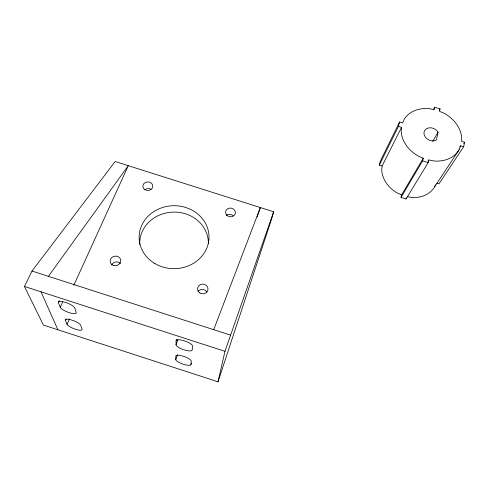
<?xml version="1.0" encoding="UTF-8"?>
<svg xmlns="http://www.w3.org/2000/svg" width="489" height="489" viewBox="0 0 489 489"><rect width="100%" height="100%" fill="white"/><g stroke="black" fill="none" stroke-linecap="round" stroke-linejoin="round"><path stroke-width="0.73" d="M175.753 359.623L175.82 356.09A8.124 2.145 19.1 0 1 183.644 356.347A8.124 2.145 19.1 0 1 191.23 361.084L190.924 364.549A7.995 2.078 19.1 0 1 183.222 364.219A7.995 2.078 19.1 0 1 175.753 359.623L177.538 354.702M176.107 340.766A8.668 2.439 19.3 0 1 184.469 340.87A8.668 2.439 19.3 0 1 192.55 346.084L192.201 350.02A8.527 2.359 19.2 0 1 183.992 349.824A8.527 2.359 19.2 0 1 176.034 344.782L176.107 340.766L176.615 339.39M401.023 197.385L401.61 194.909L397.074 192.911A28.784 23.631 26.5 0 1 381.72 170.08L382.117 165.997L379.311 165.117L398.462 126.388L401.53 127.348L401.163 131.675A31.449 24.97 25.7 0 0 418.248 156.064L423.223 158.228L422.63 160.863L401.023 197.385L406.084 198.98L428.175 162.599L428.755 159.958L433.987 160.991A31.449 24.97 25.7 0 0 459.092 149.762L460.583 145.777L463.67 146.737L464.55 142.22L461.482 141.266L461.64 136.92A31.449 24.97 25.7 0 0 444.305 113.356L439.501 111.303L440.039 108.87L434.727 107.219L433.278 109.854M438.071 132.195L436.365 140.001L435.84 140.325A7.861 6.241 25.6 0 1 425.289 137.061A7.861 6.241 25.6 0 1 427.19 128.356A7.861 6.241 25.6 0 1 437.747 131.614L438.071 132.195L432.655 141.4M434.727 107.219L434.183 109.646L429.153 108.644A31.449 24.97 25.7 0 0 404.299 119.053L402.63 122.91L399.574 121.957L380.393 160.936L379.311 165.117M218.008 381.781L224.971 351.316L273.638 211.768L115.147 161.511L32.005 271.047L24.45 286.462L43.442 325.087L218.008 381.781L271.945 217.953L273.638 211.768M406.084 198.98L406.371 197.739M398.462 126.388L399.574 121.957M257.153 216.939L260.35 207.556L213.705 329.678M190.924 364.549L191.419 363.138M176.034 344.782L177.849 339.831M407.343 196.633L411.445 197.434A28.784 23.631 26.5 0 0 434.69 186.712L435.412 184.836M67.06 324.36L65.428 320.289A8.221 2.09 21.3 0 1 72.097 320.185A8.221 2.09 21.3 0 1 80.703 325.246L82.097 329.238A8.087 2.029 21.2 0 1 75.502 329.256A8.087 2.029 21.2 0 1 67.06 324.36L69.505 318.895M65.428 320.289L66.052 318.907M73.87 285.179L128.277 165.673L48.411 276.34M60.226 307.281L58.38 302.66A8.79 2.372 21.7 0 1 65.422 302.355A8.79 2.372 21.7 0 1 74.664 307.929L76.247 312.471A8.643 2.292 21.6 0 1 69.285 312.667A8.643 2.292 21.6 0 1 60.226 307.281L62.745 301.792M58.38 302.66L59.297 300.668M382.117 165.997L401.53 127.348M439.299 110.184L440.039 108.87M401.61 194.909L423.223 158.228M427.967 161.266L428.755 159.958M459.758 147.036L460.583 145.777M434.69 186.712L459.092 149.762M463.713 143.491L464.55 142.22M463.67 146.737L438.951 183.84L436.842 183.173M422.63 160.863L428.175 162.599M32.005 271.047L230.362 335.051M24.45 286.462L224.971 351.316M41.033 291.823L57.898 329.782M139.72 244.531A34.346 31.051 -1.3 0 1 173.583 212.092A34.346 31.051 -1.3 0 1 208.381 243.43M226.26 215.349A4.847 4.328 8.7 0 1 233.076 215.857M197.984 291.481A5.135 4.823 1.4 0 1 206.835 292.049M111.596 265.032A5.245 4.725 -12.3 0 1 120.532 263.498M145.117 189.561A4.89 4.248 -2.1 0 1 151.046 189.341M226.859 215.294A4.927 4.383 8.9 0 0 235.172 213.925A4.927 4.383 8.9 0 0 229.427 208.125A4.927 4.383 8.9 0 0 226.859 215.294M154.805 263.498A34.945 31.467 -0.9 0 0 208.956 238.98A34.945 31.467 -0.9 0 0 158.467 209.078A34.945 31.467 -0.9 0 0 154.805 263.498M199.909 293.027A5.226 4.896 1.9 0 0 208.008 289.28A5.226 4.896 1.9 0 0 200.466 284.567A5.226 4.896 1.9 0 0 199.909 293.027M144.933 189.714A4.969 4.303 -1.8 0 0 152.757 186.553A4.969 4.303 -1.8 0 0 145.746 182.287A4.969 4.303 -1.8 0 0 144.933 189.714M113.503 265.454A5.342 4.792 -11.7 0 0 120.716 259.995A5.342 4.792 -11.7 0 0 112.152 257.269A5.342 4.792 -11.7 0 0 113.503 265.454"/></g></svg>
